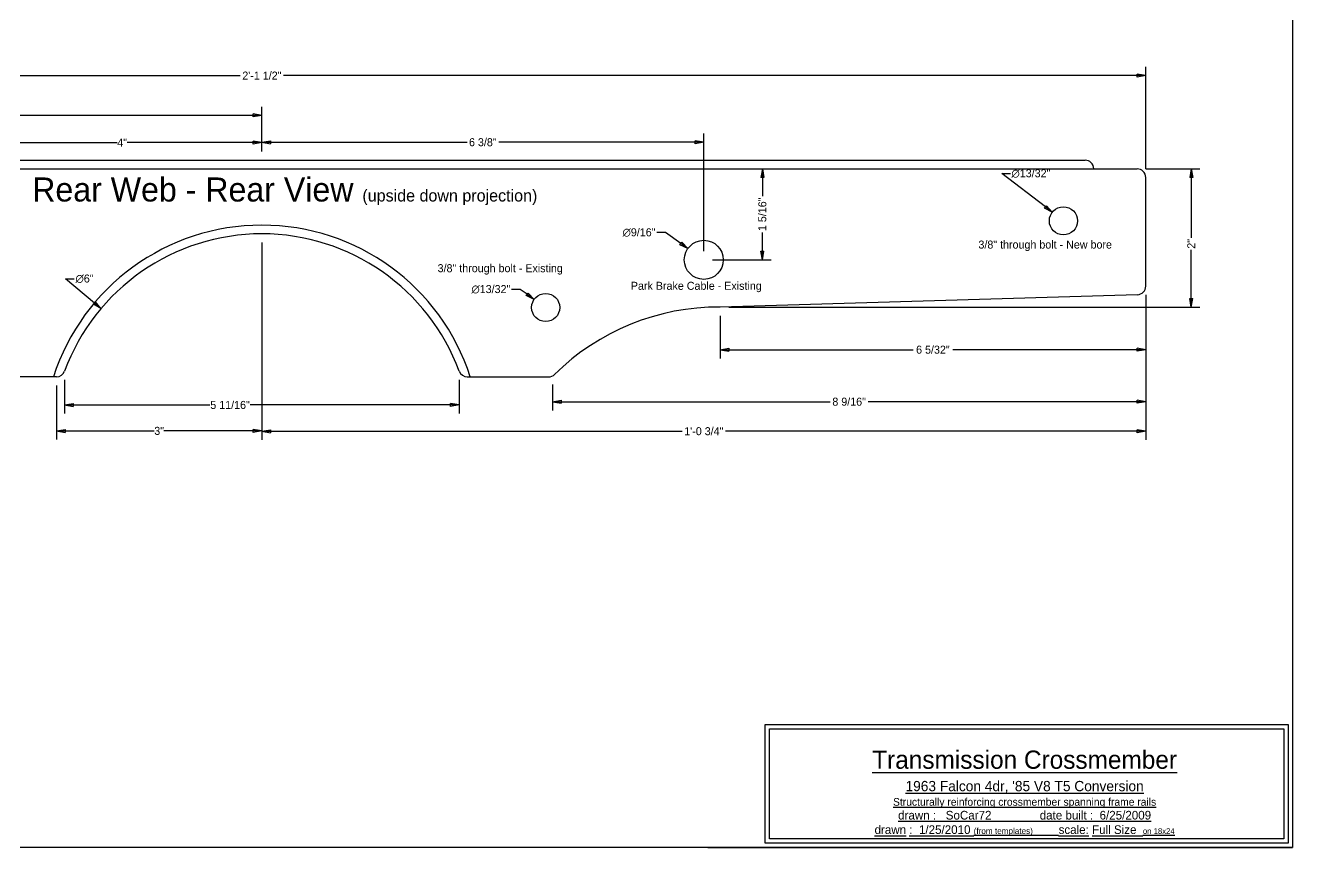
# Model space of a CAD drawing. Header units: inches. Extents: x 289 to 401, y -474 to -450.
# Drawn here: x 382.81 to 401.09, y -474.17 to -462.31 of the extents above; entities that cross this region are included whole.
import ezdxf

# ---------------------------------------------------------------- set-up
doc = ezdxf.new("R2010")
doc.units = ezdxf.units.IN
doc.header["$MEASUREMENT"] = 0
doc.header["$PDMODE"] = 1
doc.header["$PDSIZE"] = -2
for name, color, linetype in [('Black', 7, 'Continuous'), ('Dimension', 163, 'Continuous'), ('Title Block', 7, 'Continuous')]:
    doc.layers.add(name, color=color, linetype=linetype)
doc.styles.add('Chalkboard', font='Chalkboard Regular.ttf')
doc.styles.add('Copperplate Light', font='')
doc.styles.get('Copperplate Light').set_extended_font_data('Copperplate Light')
doc.dimstyles.new('Buckmensions', dxfattribs={"dimtxt": 0.115475, "dimasz": 0.125, "dimexe": 0.125, "dimexo": 0.125, "dimgap": 0, "dimtad": 0, "dimdec": 3, "dimzin": 11, "dimdsep": 46, "dimlunit": 4, "dimtxsty": 'Chalkboard', "dimblk": 'VW_EMPTYARROW', "dimcen": 0, "dimadec": 4, "dimazin": 0, "dimtfac": 0.8, "dimtdec": 3, "dimtix": 1, "dimtmove": 0, "dimatfit": 0, "dimldrblk": 'VW_EMPTYARROW', "dimfxl": 0, "dimfrac": 2, "dimtolj": 1, "dimtzin": 11, "dimarcsym": 0})

# ---------------------------------------------------------------- blocks, each defined once
blk = doc.blocks.new('VW_EMPTYARROW')
at = {"color": 0, "linetype": 'ByBlock', "lineweight": -2}
for p, q in [((0, 0), (-1, 0.18)), ((-1, -0.18), (-1, 0.18)), ((0, 0), (-1, 0)), ((0, 0), (-1, -0.18))]:
    blk.add_line(p, q, dxfattribs=at)
blk = doc.blocks.new('*D98')
at = {"layer": 'Defpoints', "color": 0, "lineweight": 0}
for p in [(392.594, -464.375), (392.594, -465.688), (393.438, -465.688)]:
    blk.add_point(p, dxfattribs=at)
at = {"layer": 'Dimension', "color": 0, "lineweight": -2}
for p, q in [((392.719, -464.375), (393.563, -464.375)), ((393.438, -464.5), (393.438, -464.771)), ((393.438, -465.562), (393.438, -465.292)), ((392.719, -465.688), (393.563, -465.688))]:
    blk.add_line(p, q, dxfattribs=at)
at = {"layer": 'Dimension', "color": 0, "lineweight": -2, "xscale": 0.125, "yscale": 0.125, "zscale": 0.125}
for p, rotation in [((393.438, -464.375), 90), ((393.438, -465.688), 270)]:
    blk.add_blockref('VW_EMPTYARROW', p, dxfattribs=dict(at, rotation=rotation))
at = {"layer": 'Dimension', "color": 0, "insert": (393.438, -465.031), "char_height": 0.11548, "attachment_point": 5, "rotation": 90, "style": 'Chalkboard'}
blk.add_mtext('\\A1;1 5/16"', dxfattribs=at)
blk = doc.blocks.new('*D99')
at = {"layer": 'Defpoints', "color": 0, "lineweight": 0}
for p in [(373.469, -463.031), (373.469, -464.5), (398.969, -464.5)]:
    blk.add_point(p, dxfattribs=at)
at = {"layer": 'Dimension', "color": 0, "lineweight": -2}
for p, q in [((373.469, -464.375), (373.469, -462.906)), ((373.594, -463.031), (385.905, -463.031)), ((398.844, -463.031), (386.533, -463.031)), ((398.969, -464.375), (398.969, -462.906))]:
    blk.add_line(p, q, dxfattribs=at)
at = {"layer": 'Dimension', "color": 0, "lineweight": -2, "xscale": 0.125, "yscale": 0.125, "zscale": 0.125, "rotation": 180}
blk.add_blockref('VW_EMPTYARROW', (373.469, -463.031), dxfattribs=at)
at = {"layer": 'Dimension', "color": 0, "lineweight": -2, "xscale": 0.125, "yscale": 0.125, "zscale": 0.125}
blk.add_blockref('VW_EMPTYARROW', (398.969, -463.031), dxfattribs=at)
at = {"layer": 'Dimension', "color": 0, "insert": (386.219, -463.031), "char_height": 0.11548, "attachment_point": 5, "style": 'Chalkboard'}
blk.add_mtext('\\A1;2\'-1 1/2"', dxfattribs=at)
blk = doc.blocks.new('*D100')
at = {"layer": 'Defpoints', "color": 0, "lineweight": 0}
for p in [(397.62, -465.001), (397.942, -465.249)]:
    blk.add_point(p, dxfattribs=at)
at = {"layer": 'Dimension', "color": 0, "lineweight": -2}
for p, q in [((397.521, -464.925), (396.892, -464.443)), ((396.892, -464.443), (397.017, -464.443))]:
    blk.add_line(p, q, dxfattribs=at)
at = {"layer": 'Dimension', "color": 0, "lineweight": -2, "xscale": 0.125, "yscale": 0.125, "zscale": 0.125, "rotation": 322.5368971882654}
blk.add_blockref('VW_EMPTYARROW', (397.62, -465.001), dxfattribs=at)
at = {"layer": 'Dimension', "color": 0, "insert": (397.312, -464.443), "char_height": 0.11548, "attachment_point": 5, "style": 'Chalkboard'}
blk.add_mtext('\\A1;∅13/32"', dxfattribs=at)
blk = doc.blocks.new('*D101')
at = {"layer": 'Defpoints', "color": 0, "lineweight": 0}
for p in [(390.147, -466.258), (390.478, -466.492)]:
    blk.add_point(p, dxfattribs=at)
at = {"layer": 'Dimension', "color": 0, "lineweight": -2}
for p, q in [((389.943, -466.113), (389.818, -466.113)), ((390.045, -466.185), (389.943, -466.113))]:
    blk.add_line(p, q, dxfattribs=at)
at = {"layer": 'Dimension', "color": 0, "lineweight": -2, "xscale": 0.125, "yscale": 0.125, "zscale": 0.125, "rotation": 324.6612323551258}
blk.add_blockref('VW_EMPTYARROW', (390.147, -466.258), dxfattribs=at)
at = {"layer": 'Dimension', "color": 0, "insert": (389.522, -466.113), "char_height": 0.11548, "attachment_point": 5, "style": 'Chalkboard'}
blk.add_mtext('\\A1;∅13/32"', dxfattribs=at)
blk = doc.blocks.new('*D102')
at = {"layer": 'Defpoints', "color": 0, "lineweight": 0}
for p in [(383.373, -467.293), (389.065, -467.293), (383.373, -467.781)]:
    blk.add_point(p, dxfattribs=at)
at = {"layer": 'Dimension', "color": 0, "lineweight": -2}
for p, q in [((383.373, -467.418), (383.373, -467.906)), ((389.065, -467.418), (389.065, -467.906)), ((383.498, -467.781), (385.468, -467.781)), ((388.94, -467.781), (386.052, -467.781))]:
    blk.add_line(p, q, dxfattribs=at)
at = {"layer": 'Dimension', "color": 0, "lineweight": -2, "xscale": 0.125, "yscale": 0.125, "zscale": 0.125, "rotation": 180}
blk.add_blockref('VW_EMPTYARROW', (383.373, -467.781), dxfattribs=at)
at = {"layer": 'Dimension', "color": 0, "lineweight": -2, "xscale": 0.125, "yscale": 0.125, "zscale": 0.125}
blk.add_blockref('VW_EMPTYARROW', (389.065, -467.781), dxfattribs=at)
at = {"layer": 'Dimension', "color": 0, "insert": (385.76, -467.781), "char_height": 0.11548, "attachment_point": 5, "style": 'Chalkboard'}
blk.add_mtext('\\A1;5 11/16"', dxfattribs=at)
blk = doc.blocks.new('*D103')
at = {"layer": 'Defpoints', "color": 0, "lineweight": 0}
for p in [(392.365, -465.525), (392.823, -465.85)]:
    blk.add_point(p, dxfattribs=at)
at = {"layer": 'Dimension', "color": 0, "lineweight": -2}
for p, q in [((392.041, -465.294), (391.916, -465.294)), ((392.263, -465.452), (392.041, -465.294))]:
    blk.add_line(p, q, dxfattribs=at)
at = {"layer": 'Dimension', "color": 0, "lineweight": -2, "xscale": 0.125, "yscale": 0.125, "zscale": 0.125, "rotation": 324.5970709748636}
blk.add_blockref('VW_EMPTYARROW', (392.365, -465.525), dxfattribs=at)
at = {"layer": 'Dimension', "color": 0, "insert": (391.659, -465.294), "char_height": 0.1155, "attachment_point": 5, "style": 'Chalkboard'}
blk.add_mtext('\\A1;∅9/16"', dxfattribs=at)
blk = doc.blocks.new('*D104')
at = {"layer": 'Defpoints', "color": 0, "lineweight": 0}
for p in [(398.844, -464.375), (399.625, -464.375), (392.828, -466.368)]:
    blk.add_point(p, dxfattribs=at)
at = {"layer": 'Dimension', "color": 0, "lineweight": -2}
for p, q in [((398.969, -464.375), (399.75, -464.375)), ((399.625, -464.5), (399.625, -465.371)), ((399.625, -466.243), (399.625, -465.542)), ((392.953, -466.368), (399.75, -466.368))]:
    blk.add_line(p, q, dxfattribs=at)
at = {"layer": 'Dimension', "color": 0, "lineweight": -2, "xscale": 0.125, "yscale": 0.125, "zscale": 0.125}
for p, rotation in [((399.625, -464.375), 90), ((399.625, -466.368), 270)]:
    blk.add_blockref('VW_EMPTYARROW', p, dxfattribs=dict(at, rotation=rotation))
at = {"layer": 'Dimension', "color": 0, "insert": (399.625, -465.457), "char_height": 0.1155, "attachment_point": 5, "rotation": 90, "style": 'Chalkboard'}
blk.add_mtext('\\A1;2"', dxfattribs=at)
blk = doc.blocks.new('*D105')
at = {"layer": 'Defpoints', "color": 0, "lineweight": 0}
for p in [(398.969, -466.066), (392.828, -466.368), (398.969, -466.984)]:
    blk.add_point(p, dxfattribs=at)
at = {"layer": 'Dimension', "color": 0, "lineweight": -2}
for p, q in [((398.969, -466.191), (398.969, -467.109)), ((392.828, -466.493), (392.828, -467.109)), ((392.953, -466.984), (395.612, -466.984)), ((398.844, -466.984), (396.185, -466.984))]:
    blk.add_line(p, q, dxfattribs=at)
at = {"layer": 'Dimension', "color": 0, "lineweight": -2, "xscale": 0.125, "yscale": 0.125, "zscale": 0.125, "rotation": 180}
blk.add_blockref('VW_EMPTYARROW', (392.828, -466.984), dxfattribs=at)
at = {"layer": 'Dimension', "color": 0, "lineweight": -2, "xscale": 0.125, "yscale": 0.125, "zscale": 0.125}
blk.add_blockref('VW_EMPTYARROW', (398.969, -466.984), dxfattribs=at)
at = {"layer": 'Dimension', "color": 0, "insert": (395.898, -466.984), "char_height": 0.11548, "attachment_point": 5, "style": 'Chalkboard'}
blk.add_mtext('\\A1;6 5/32"', dxfattribs=at)
blk = doc.blocks.new('*D106')
at = {"layer": 'Defpoints', "color": 0, "lineweight": 0}
for p in [(398.969, -466.066), (390.412, -467.361), (398.969, -467.734)]:
    blk.add_point(p, dxfattribs=at)
at = {"layer": 'Dimension', "color": 0, "lineweight": -2}
for p, q in [((398.969, -466.191), (398.969, -467.859)), ((390.412, -467.486), (390.412, -467.859)), ((390.537, -467.734), (394.417, -467.734)), ((398.844, -467.734), (394.964, -467.734))]:
    blk.add_line(p, q, dxfattribs=at)
at = {"layer": 'Dimension', "color": 0, "lineweight": -2, "xscale": 0.125, "yscale": 0.125, "zscale": 0.125, "rotation": 180}
blk.add_blockref('VW_EMPTYARROW', (390.412, -467.734), dxfattribs=at)
at = {"layer": 'Dimension', "color": 0, "lineweight": -2, "xscale": 0.125, "yscale": 0.125, "zscale": 0.125}
blk.add_blockref('VW_EMPTYARROW', (398.969, -467.734), dxfattribs=at)
at = {"layer": 'Dimension', "color": 0, "insert": (394.69, -467.734), "char_height": 0.11548, "attachment_point": 5, "style": 'Chalkboard'}
blk.add_mtext('\\A1;8 9/16"', dxfattribs=at)
blk = doc.blocks.new('*D109')
at = {"layer": 'Defpoints', "color": 0, "lineweight": 0}
for p in [(383.898, -466.391), (388.539, -470.304)]:
    blk.add_point(p, dxfattribs=at)
at = {"layer": 'Dimension', "color": 0, "lineweight": -2}
for p, q in [((383.803, -466.311), (383.388, -465.961)), ((383.388, -465.961), (383.513, -465.961))]:
    blk.add_line(p, q, dxfattribs=at)
at = {"layer": 'Dimension', "color": 0, "lineweight": -2, "xscale": 0.125, "yscale": 0.125, "zscale": 0.125, "rotation": 319.8710669922634}
blk.add_blockref('VW_EMPTYARROW', (383.898, -466.391), dxfattribs=at)
at = {"layer": 'Dimension', "color": 0, "insert": (383.661, -465.961), "char_height": 0.1155, "attachment_point": 5, "style": 'Chalkboard'}
blk.add_mtext('\\A1;∅6"', dxfattribs=at)
blk = doc.blocks.new('*D126')
at = {"layer": 'Defpoints', "color": 0, "linetype": 'Continuous', "lineweight": 0}
for p in [(386.219, -465.312), (398.969, -466.066), (386.219, -468.16)]:
    blk.add_point(p, dxfattribs=at)
at = {"layer": 'Dimension', "color": 0, "linetype": 'Continuous', "lineweight": -2}
for p, q in [((386.219, -465.437), (386.219, -468.285)), ((398.969, -466.191), (398.969, -468.285)), ((386.344, -468.16), (392.283, -468.16)), ((398.844, -468.16), (392.905, -468.16))]:
    blk.add_line(p, q, dxfattribs=at)
at = {"layer": 'Dimension', "color": 0, "linetype": 'Continuous', "lineweight": -2, "xscale": 0.125, "yscale": 0.125, "zscale": 0.125, "rotation": 180}
blk.add_blockref('VW_EMPTYARROW', (386.219, -468.16), dxfattribs=at)
at = {"layer": 'Dimension', "color": 0, "linetype": 'Continuous', "lineweight": -2, "xscale": 0.125, "yscale": 0.125, "zscale": 0.125}
blk.add_blockref('VW_EMPTYARROW', (398.969, -468.16), dxfattribs=at)
at = {"layer": 'Dimension', "color": 0, "linetype": 'Continuous', "lineweight": 0, "insert": (392.594, -468.16), "char_height": 0.11548, "attachment_point": 5, "style": 'Chalkboard'}
blk.add_mtext('\\A1;1\'-0 3/4"', dxfattribs=at)
blk = doc.blocks.new('*D127')
at = {"layer": 'Defpoints', "color": 0, "linetype": 'Continuous', "lineweight": 0}
for p in [(386.219, -465.312), (383.255, -467.375), (386.219, -468.155)]:
    blk.add_point(p, dxfattribs=at)
at = {"layer": 'Dimension', "color": 0, "linetype": 'Continuous', "lineweight": -2}
for p, q in [((386.219, -465.437), (386.219, -468.28)), ((383.255, -467.5), (383.255, -468.28)), ((383.38, -468.155), (384.667, -468.155)), ((386.094, -468.155), (384.807, -468.155))]:
    blk.add_line(p, q, dxfattribs=at)
at = {"layer": 'Dimension', "color": 0, "linetype": 'Continuous', "lineweight": -2, "xscale": 0.125, "yscale": 0.125, "zscale": 0.125, "rotation": 180}
blk.add_blockref('VW_EMPTYARROW', (383.255, -468.155), dxfattribs=at)
at = {"layer": 'Dimension', "color": 0, "linetype": 'Continuous', "lineweight": -2, "xscale": 0.125, "yscale": 0.125, "zscale": 0.125}
blk.add_blockref('VW_EMPTYARROW', (386.219, -468.155), dxfattribs=at)
at = {"layer": 'Dimension', "color": 0, "linetype": 'Continuous', "lineweight": 0, "insert": (384.737, -468.155), "char_height": 0.1155, "attachment_point": 5, "style": 'Chalkboard'}
blk.add_mtext('\\A1;3"', dxfattribs=at)
blk = doc.blocks.new('*D128')
at = {"layer": 'Defpoints', "color": 0, "linetype": 'Continuous', "lineweight": 0}
for p in [(392.594, -463.992), (386.219, -464.25), (392.594, -465.688)]:
    blk.add_point(p, dxfattribs=at)
at = {"layer": 'Dimension', "color": 0, "linetype": 'Continuous', "lineweight": -2}
for p, q in [((386.219, -464.125), (386.219, -463.867)), ((392.594, -465.562), (392.594, -463.867)), ((386.344, -463.992), (389.178, -463.992)), ((392.469, -463.992), (389.635, -463.992))]:
    blk.add_line(p, q, dxfattribs=at)
at = {"layer": 'Dimension', "color": 0, "linetype": 'Continuous', "lineweight": -2, "xscale": 0.125, "yscale": 0.125, "zscale": 0.125, "rotation": 180}
blk.add_blockref('VW_EMPTYARROW', (386.219, -463.992), dxfattribs=at)
at = {"layer": 'Dimension', "color": 0, "linetype": 'Continuous', "lineweight": -2, "xscale": 0.125, "yscale": 0.125, "zscale": 0.125}
blk.add_blockref('VW_EMPTYARROW', (392.594, -463.992), dxfattribs=at)
at = {"layer": 'Dimension', "color": 0, "linetype": 'Continuous', "lineweight": 0, "insert": (389.406, -463.992), "char_height": 0.1155, "attachment_point": 5, "style": 'Chalkboard'}
blk.add_mtext('\\A1;6 3/8"', dxfattribs=at)
blk = doc.blocks.new('*D129')
at = {"layer": 'Defpoints', "color": 0, "linetype": 'Continuous', "lineweight": 0}
for p in [(374.656, -463.605), (386.219, -464.25), (374.656, -465.125)]:
    blk.add_point(p, dxfattribs=at)
at = {"layer": 'Dimension', "color": 0, "linetype": 'Continuous', "lineweight": -2}
for p, q in [((374.656, -465), (374.656, -463.48)), ((386.219, -464.125), (386.219, -463.48)), ((374.781, -463.605), (380.189, -463.605)), ((386.094, -463.605), (380.686, -463.605))]:
    blk.add_line(p, q, dxfattribs=at)
at = {"layer": 'Dimension', "color": 0, "linetype": 'Continuous', "lineweight": -2, "xscale": 0.125, "yscale": 0.125, "zscale": 0.125, "rotation": 180}
blk.add_blockref('VW_EMPTYARROW', (374.656, -463.605), dxfattribs=at)
at = {"layer": 'Dimension', "color": 0, "linetype": 'Continuous', "lineweight": -2, "xscale": 0.125, "yscale": 0.125, "zscale": 0.125}
blk.add_blockref('VW_EMPTYARROW', (386.219, -463.605), dxfattribs=at)
at = {"layer": 'Dimension', "color": 0, "linetype": 'Continuous', "lineweight": 0, "insert": (380.437, -463.605), "char_height": 0.11548, "attachment_point": 5, "style": 'Chalkboard'}
blk.add_mtext('\\A1;11 5/8"', dxfattribs=at)
blk = doc.blocks.new('*D130')
at = {"layer": 'Defpoints', "color": 0, "linetype": 'Continuous', "lineweight": 0}
for p in [(382.188, -463.997), (386.219, -464.25), (382.188, -466.375)]:
    blk.add_point(p, dxfattribs=at)
at = {"layer": 'Dimension', "color": 0, "linetype": 'Continuous', "lineweight": -2}
for p, q in [((382.188, -466.25), (382.188, -463.872)), ((386.219, -464.125), (386.219, -463.872)), ((382.312, -463.997), (384.131, -463.997)), ((386.094, -463.997), (384.275, -463.997))]:
    blk.add_line(p, q, dxfattribs=at)
at = {"layer": 'Dimension', "color": 0, "linetype": 'Continuous', "lineweight": -2, "xscale": 0.125, "yscale": 0.125, "zscale": 0.125, "rotation": 180}
blk.add_blockref('VW_EMPTYARROW', (382.188, -463.997), dxfattribs=at)
at = {"layer": 'Dimension', "color": 0, "linetype": 'Continuous', "lineweight": -2, "xscale": 0.125, "yscale": 0.125, "zscale": 0.125}
blk.add_blockref('VW_EMPTYARROW', (386.219, -463.997), dxfattribs=at)
at = {"layer": 'Dimension', "color": 0, "linetype": 'Continuous', "lineweight": 0, "insert": (384.203, -463.997), "char_height": 0.1155, "attachment_point": 5, "style": 'Chalkboard'}
blk.add_mtext('\\A1;4"', dxfattribs=at)

msp = doc.modelspace()

# ---------------------------------------------------------------- linework, layer by layer
at = {"layer": 'Black'}
for p, q in [((374.34375, -464.25), (398.09375, -464.25)), ((398.21875, -464.375), (398.84375, -464.375)), ((398.96875, -466.0661224), (398.96875, -464.5)), ((398.8474249, -466.1910684), (392.8281053, -466.3681072)), ((383.2554326, -467.375), (382.0830544, -467.375)), ((389.1820674, -467.375), (390.3544456, -467.375))]:
    msp.add_line(p, q, dxfattribs=at)
at = {"layer": 'Black', "color": 8}
msp.add_line((374.21875, -464.375), (398.21875, -464.375), dxfattribs=at)
at = {"layer": 'Black'}
for centre, radius in [((397.78125, -465.125), 0.203125), ((392.59375, -465.6875), 0.28125), ((390.3125, -466.375), 0.203125)]:
    msp.add_circle(centre, radius, dxfattribs=at)
for centre, radius, start, end in [((398.09375, -464.375), 0.125, 0, 90), ((398.84375, -464.5), 0.125, 360, 90), ((386.21875, -468.3475379), 3.0350379, 20.32335645, 159.67664355), ((398.84375, -466.0661224), 0.125, 271.68468432, 0), ((392.8100192, -469.740667), 3.3726083, 89.69274237, 134.59349533), ((383.2554326, -467.25), 0.125, 270, 339.67664355), ((389.1820674, -467.25), 0.125, 200.32335645, 270), ((390.3544456, -467.25), 0.125, 270, 314.59349533)]:
    msp.add_arc(centre, radius, start, end, dxfattribs=at)
at = {"layer": 'Black', "color": 9}
msp.add_arc((386.21875, -468.3475379), 3.1600379, 17.92437749, 162.07562251, dxfattribs=at)
at = {"layer": 'Title Block'}
for p, q in [((401.0875, -451.0651389), (401.0875, -474.1651389)), ((401.0875, -474.1651389), (366.1125, -474.1651389))]:
    msp.add_line(p, q, dxfattribs=at)
at = {"layer": 'Title Block', "color": 7}
msp.add_line((392.6517211, -474.1651389), (401.0875, -474.1651389), dxfattribs=at)
at = {"layer": 'Title Block'}
for points in [[(393.48, -472.3876389), (401.025, -472.3876389), (401.025, -474.1026389), (393.48, -474.1026389)], [(393.5425, -472.4501389), (400.9625, -472.4501389), (400.9625, -474.0401389), (393.5425, -474.0401389)]]:
    msp.add_lwpolyline(points, close=True, dxfattribs=at)

# ---------------------------------------------------------------- texts
at = {"layer": 'Dimension', "color": 8, "insert": (382.90625, -464.5), "char_height": 0.346426173, "attachment_point": 1, "style": 'Chalkboard'}
msp.add_mtext('Rear Web - Rear View {\\H0.5x;\\l(upside down projection)}', dxfattribs=at)
at = {"layer": 'Dimension', "char_height": 0.115475391, "attachment_point": 1, "style": 'Chalkboard'}
for s, insert in [('{\\C163;\\l3/8" through bolt - New bore}', (396.555, -465.4095833)), ('{\\C163;\\l3/8" through bolt - Existing}', (388.7537779, -465.7504167)), ('{\\C163;\\lPark Brake Cable - Existing}', (391.54125, -466.0042308))]:
    msp.add_mtext(s, dxfattribs=dict(at, insert=insert))
at = {"layer": 'Title Block', "color": 7, "insert": (397.2211392, -473.9943368), "char_height": 0.2629860221, "attachment_point": 8, "style": 'Copperplate Light'}
msp.add_mtext("{\\LTransmission Crossmember}{\\H0.5293x;\\l\\P}{\\H0.5625x;\\L1963 Falcon 4dr, '85 V8 T5 Conversion}{\\H0.4222x;\\l\\P}{\\H0.4222x;\\LStructurally reinforcing crossmember spanning frame rails}{\\H0.475x;\\l\\P}{\\H0.475x;\\Ldrawn :^I  SoCar72               date built :  6/25/2009}{\\H0.475x;\\l\\P}{\\H0.475x;\\Ld}{\\H0.475x;\\Lrawn}{\\H0.475x;\\L :  }{\\H0.475x;\\L1/25/2010 }{\\H0.3333x;\\L(from templates)}{\\H0.475x;\\L        }{\\H0.475x;\\Ls}{\\H0.475x;\\Lcale: }{\\H0.475x;\\LFull Size}{\\H0.475x;\\L  }{\\H0.3167x;\\Lon 18x24}", dxfattribs=at)

# ---------------------------------------------------------------- dimensions: what is measured, and where the dimension line sits
at = {"layer": 'Dimension'}
for p1, p2, distance, picture, middle in [((398.96875, -464.5), (373.46875, -464.5), -1.46875, '*D99', (386.21875, -463.03125)), ((392.59375, -464.375), (392.59375, -465.6875), 0.84375, '*D98', (393.4375, -465.03125))]:
    dim = msp.add_aligned_dim(p1=p1, p2=p2, distance=distance, dimstyle='Buckmensions', override={"dimgap": 0.015625, "dimdec": 5, "dimpost": '<>', "dimtxsty": 'Chalkboard'}, dxfattribs=at)
    dim.commit()
    dim.dimension.update_dxf_attribs({"geometry": picture, "text_midpoint": middle})
at = {"layer": 'Dimension', "linetype": 'Continuous', "lineweight": 0}
for base, p1, p2, picture, middle in [((374.65625, -463.6051385397), (386.21875, -464.25), (374.65625, -465.125), '*D129', (380.4375, -463.6051385397)), ((382.1875, -463.9971671), (386.21875, -464.25), (382.1875, -466.375), '*D130', (384.203125, -463.9971671)), ((392.59375, -463.991854), (386.21875, -464.25), (392.59375, -465.6875), '*D128', (389.40625, -463.991854)), ((386.21875, -468.1550515), (383.2554326, -467.375), (386.21875, -465.3125), '*D127', (384.7370913, -468.1550515)), ((386.21875, -468.1599729), (398.96875, -466.0661224), (386.21875, -465.3125), '*D126', (392.59375, -468.1599729))]:
    dim = msp.add_linear_dim(base=base, p1=p1, p2=p2, dimstyle='Buckmensions', override={"dimpost": '<>'}, dxfattribs=at)
    dim.commit()
    dim.dimension.update_dxf_attribs({"geometry": picture, "text_midpoint": middle})
at = {"layer": 'Dimension'}
for base, p1, p2, angle, picture, middle, dimtype in [((399.625, -464.375), (392.8281053, -466.3681072), (398.84375, -464.375), 90, '*D104', (399.625, -465.4565536), 160), ((383.372651, -467.78125), (389.064849, -467.2934147), (383.372651, -467.2934147), 180, '*D102', (385.76, -467.78125), 161)]:
    dim = msp.add_linear_dim(base=base, p1=p1, p2=p2, angle=angle, dimstyle='Buckmensions', override={"dimgap": 0.015625, "dimdec": 5, "dimpost": '<>', "dimtxsty": 'Chalkboard'}, dxfattribs=at)
    dim.commit()
    dim.dimension.update_dxf_attribs({"geometry": picture, "text_midpoint": middle, "dimtype": dimtype})
for p1, p2, override, picture, middle in [((397.9424795, -465.2485509), (397.6200205, -465.0014491), {"dimgap": 0.015625, "dimtih": 1, "dimtoh": 1, "dimdec": 5, "dimpost": '', "dimtxsty": 'Chalkboard', "dimblk": 'VW_EMPTYARROW', "dimse1": 1, "dimse2": 1, "dimtix": 0, "dimtofl": 0, "dimatfit": 0}, '*D100', (397.3122108, -464.4432921)), ((392.8229964, -465.8504345), (392.3645036, -465.5245655), {"dimgap": 0.015625, "dimtih": 1, "dimtoh": 1, "dimdec": 5, "dimpost": '', "dimse1": 1, "dimse2": 1, "dimtix": 0, "dimtofl": 0}, '*D103', (391.6588549, -465.2944567)), ((388.5393279, -470.3036496), (383.8981721, -466.3914262), {"dimgap": 0.015625, "dimtih": 1, "dimtoh": 1, "dimdec": 1, "dimpost": '', "dimtxsty": 'Chalkboard', "dimblk": 'VW_EMPTYARROW', "dimse1": 1, "dimse2": 1, "dimtix": 0, "dimtofl": 0, "dimatfit": 0}, '*D109', (383.6607889, -465.9610105)), ((390.4781985, -466.4924895), (390.1468015, -466.2575105), {"dimgap": 0.015625, "dimtih": 1, "dimtoh": 1, "dimdec": 5, "dimpost": '', "dimse1": 1, "dimse2": 1, "dimtix": 0, "dimtofl": 0}, '*D101', (389.5222996, -466.1129081))]:
    dim = msp.add_diameter_dim_2p(p1=p1, p2=p2, dimstyle='Buckmensions', override=override, dxfattribs=at)
    dim.commit()
    dim.dimension.update_dxf_attribs({"geometry": picture, "text_midpoint": middle, "dimtype": 163})
for base, p1, picture, middle in [((398.96875, -467.734375), (390.411926, -467.361), '*D106', (394.690338, -467.734375)), ((398.96875, -466.984375), (392.8281053, -466.3681072), '*D105', (395.8984276, -466.984375))]:
    dim = msp.add_linear_dim(base=base, p1=p1, p2=(398.96875, -466.0661224), dimstyle='Buckmensions', override={"dimgap": 0.015625, "dimdec": 5, "dimpost": '<>', "dimtxsty": 'Chalkboard'}, dxfattribs=at)
    dim.commit()
    dim.dimension.update_dxf_attribs({"geometry": picture, "text_midpoint": middle})

doc.saveas('drawing.dxf')
